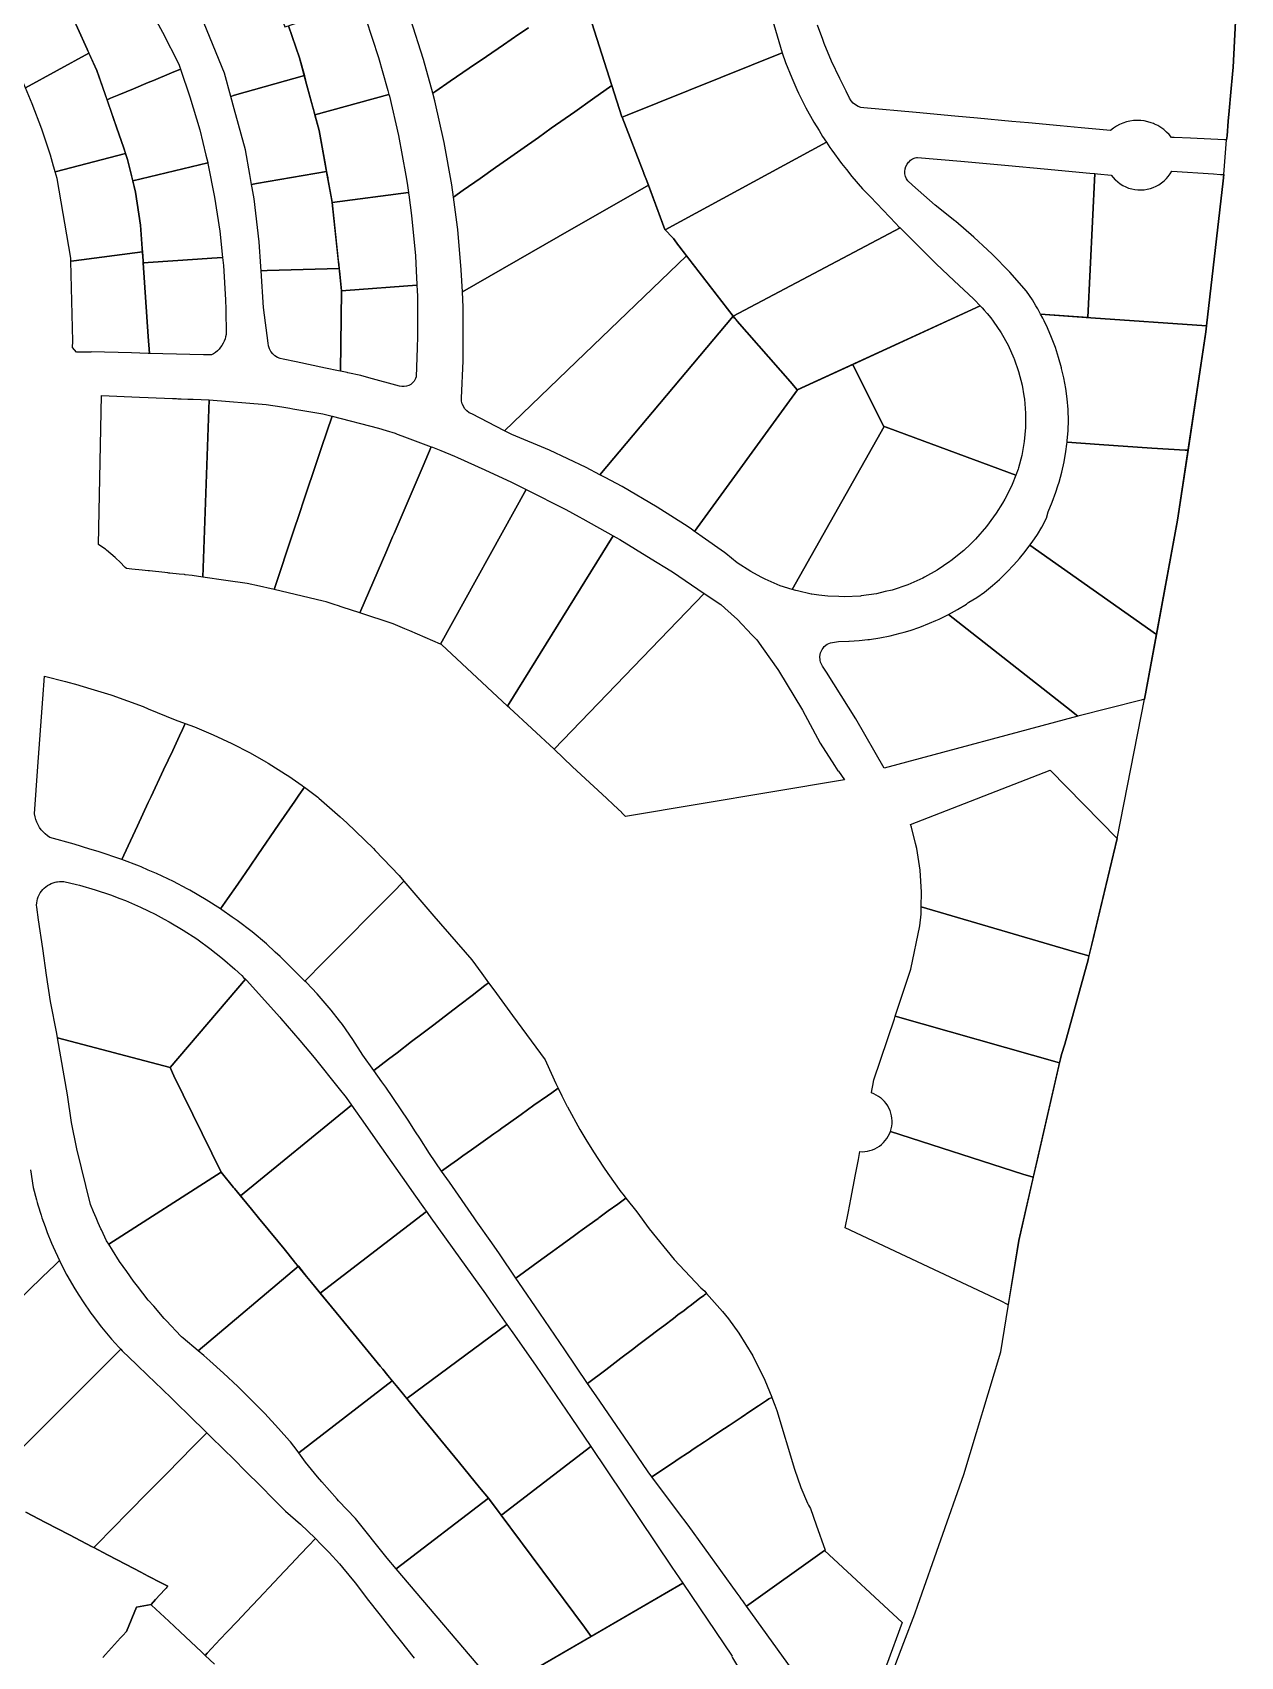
# Model space of a CAD drawing. Header units: metres. Extents: x 3 to 1027712, y 40 to 4430649.
# Drawn here: x 513111.7 to 513398.6, y 4411788.8 to 4412174.6 of the extents above; entities that cross this region are included whole.
import ezdxf

# ---------------------------------------------------------------- set-up
doc = ezdxf.new("R2010")
doc.units = ezdxf.units.M
doc.header["$MEASUREMENT"] = 0
doc.layers.add('A.ES.SDGC.CP.07003.cadastralparcel — CadastralParcel', color=1, linetype='Continuous')

msp = doc.modelspace()

# ---------------------------------------------------------------- linework, layer by layer
at = {"layer": 'A.ES.SDGC.CP.07003.cadastralparcel — CadastralParcel', "color": 7, "linetype": 'Continuous', "flags": 128}
for points in [[(513398.65, 4412200.51), (513396.91, 4412166.32), (513396.76, 4412164.66), (513396.37, 4412160.43), (513395.97, 4412155.94), (513395.75, 4412153.54), (513395.44, 4412149.99), (513395.35, 4412149.04), (513394.83, 4412149.06), (513386.75, 4412149.44), (513382.86, 4412149.62), (513382.22, 4412149.65), (513381.68, 4412150.32), (513381.08, 4412150.93), (513380.99, 4412151.01), (513380.44, 4412151.5), (513379.75, 4412152), (513379.02, 4412152.45), (513378.25, 4412152.83), (513378, 4412152.93), (513377.45, 4412153.14), (513376.63, 4412153.38), (513375.79, 4412153.55), (513374.94, 4412153.65), (513374.08, 4412153.68), (513373.23, 4412153.63), (513372.38, 4412153.5), (513371.54, 4412153.31), (513370.73, 4412153.04), (513370.3, 4412152.86), (513369.94, 4412152.71), (513369.18, 4412152.31), (513368.46, 4412151.84), (513367.79, 4412151.32), (513360.8, 4412151.96), (513355.79, 4412152.41), (513348.26, 4412153.1), (513344.32, 4412153.46), (513336.15, 4412154.2), (513330.81, 4412154.69), (513321.59, 4412155.53), (513309.17, 4412156.66), (513308.48, 4412156.78), (513307.81, 4412157.02), (513307.2, 4412157.37), (513306.66, 4412157.81), (513306.19, 4412158.34), (513305.82, 4412158.94), (513304.97, 4412160.62), (513303.45, 4412163.63), (513301.52, 4412167.77), (513299.78, 4412171.99), (513299.44, 4412172.92), (513298.22, 4412176.28)], [(513313.16, 4411777.59), (513318.67, 4411792.14), (513321.27, 4411799.01), (513322.03, 4411801.01), (513332.9, 4411832.05), (513341.71, 4411861.22), (513345.96, 4411887.65), (513356.1, 4411931.86), (513356.92, 4411934.27), (513362.44, 4411954.34), (513369.32, 4411983.1), (513375.82, 4412016.2), (513383.71, 4412058.7), (513390.33, 4412102.95), (513390.39, 4412103.51), (513390.55, 4412104.91), (513394.55, 4412139.37), (513394.67, 4412140.82), (513395.35, 4412149.04), (513395.44, 4412149.99), (513395.75, 4412153.54), (513395.97, 4412155.94), (513396.37, 4412160.43), (513396.76, 4412164.66), (513396.91, 4412166.32), (513398.65, 4412200.51)], [(513242.24, 4412184.35), (513249.37, 4412161.99), (513249.37, 4412161.99), (513244.71, 4412158.7), (513240.51, 4412155.73), (513234.96, 4412151.82), (513231.88, 4412149.65), (513227.7, 4412146.71), (513224.53, 4412144.47), (513221.69, 4412142.47), (513218.07, 4412139.92), (513214.05, 4412137.08), (513211.73, 4412135.45), (513211.33, 4412138.42), (513209.53, 4412148.43), (513207.3, 4412158.35), (513206.8, 4412160.17), (513207.51, 4412160.65), (513210.91, 4412162.98), (513215.46, 4412166.08), (513219.57, 4412168.88), (513223.59, 4412171.63), (513227.27, 4412174.14), (513229.54, 4412175.68)], [(513229.54, 4412175.68), (513227.27, 4412174.14), (513223.59, 4412171.63), (513219.57, 4412168.88), (513215.46, 4412166.08), (513210.91, 4412162.98), (513207.51, 4412160.65), (513206.8, 4412160.17), (513204.63, 4412168.17), (513201.53, 4412177.85)], [(513111.3, 4411904.4), (513111.94, 4411900.25), (513112.71, 4411897.28), (513112.88, 4411896.64), (513113.05, 4411896.1), (513113.81, 4411893.63), (513113.99, 4411893.04), (513114.74, 4411890.95), (513115.23, 4411889.57), (513116.29, 4411886.98), (513116.64, 4411886.12), (513118.13, 4411882.89), (513117.1, 4411881.89), (513114.07, 4411878.94), (513104.62, 4411869.74)], [(513104.62, 4411869.74), (513114.07, 4411878.94), (513117.1, 4411881.89), (513118.13, 4411882.89), (513118.13, 4411882.89), (513118.2, 4411882.74), (513119.77, 4411879.68), (513119.9, 4411879.43), (513121.76, 4411876.2), (513122.75, 4411874.63), (513123.75, 4411873.05), (513125.61, 4411870.38), (513125.88, 4411869.99), (513128.15, 4411867.04), (513129.7, 4411865.19), (513130.54, 4411864.18), (513132.27, 4411862.3), (513132.7, 4411861.83), (513128.63, 4411857.75), (513123.02, 4411852.12), (513118.48, 4411847.57), (513112.1, 4411841.16), (513106.8, 4411835.84)], [(513106.8, 4411835.84), (513112.1, 4411841.16), (513118.48, 4411847.57), (513123.02, 4411852.12), (513128.63, 4411857.75), (513132.7, 4411861.83), (513132.7, 4411861.83), (513133.06, 4411861.44), (513136.46, 4411858.17), (513139.25, 4411855.49), (513140.7, 4411854.09), (513144.69, 4411850.25), (513146.12, 4411848.88), (513148.89, 4411846.16), (513153.15, 4411841.98), (513152.78, 4411841.6), (513149.83, 4411838.61), (513146.8, 4411835.53), (513143.65, 4411832.34), (513140.01, 4411828.65), (513139.25, 4411827.87), (513134.47, 4411823.02), (513130.74, 4411819.23), (513127, 4411815.44), (513126.3, 4411814.72), (513125.9, 4411814.93), (513120.56, 4411817.72), (513114.85, 4411820.7), (513110.18, 4411823.14)], [(513110.18, 4411823.14), (513114.85, 4411820.7), (513120.56, 4411817.72), (513125.9, 4411814.93), (513126.3, 4411814.72), (513129.54, 4411813.02), (513134.01, 4411810.69), (513137.5, 4411808.87), (513139.25, 4411807.95), (513139.82, 4411807.65), (513141.68, 4411806.68), (513143.86, 4411805.54), (513143.64, 4411805.3), (513143.47, 4411805.11), (513143.17, 4411804.78), (513140.95, 4411802.35), (513139.89, 4411801.18), (513136.47, 4411800.54), (513134.07, 4411794.8), (513133.98, 4411794.69), (513133.27, 4411793.92), (513132.68, 4411793.26), (513129.07, 4411789.3), (513128.43, 4411788.6)], [(513154.98, 4411787.04), (513152.76, 4411789.12), (513153.26, 4411789.65), (513156.35, 4411792.93), (513158.01, 4411794.69), (513160.33, 4411797.15), (513162.56, 4411799.52), (513165.44, 4411802.56), (513169.16, 4411806.51), (513171.59, 4411809.09), (513173.15, 4411810.74), (513174.29, 4411811.95), (513175.42, 4411813.15), (513177.3, 4411815.14), (513178.95, 4411816.89), (513178.95, 4411816.89), (513180.17, 4411815.63), (513182.19, 4411813.56), (513184.62, 4411810.84), (513185.36, 4411810.01), (513188.37, 4411806.33), (513190.09, 4411804.03), (513191.22, 4411802.52), (513194.28, 4411798.67), (513197.43, 4411794.69), (513199.05, 4411792.64), (513202.4, 4411788.43)], [(513128.43, 4411788.6), (513129.07, 4411789.3), (513132.68, 4411793.26), (513133.27, 4411793.92), (513133.98, 4411794.69), (513134.07, 4411794.8), (513136.47, 4411800.54), (513139.89, 4411801.18), (513140.04, 4411801.04), (513144.11, 4411797.23), (513146.82, 4411794.69), (513151.89, 4411789.94), (513152.76, 4411789.12), (513154.98, 4411787.04)]]:
    msp.add_lwpolyline(points, dxfattribs=at)
for points in [[(513282.41, 4412194.7), (513286.27, 4412181.66), (513286.61, 4412180.51), (513289.79, 4412169.74), (513252.99, 4412154.97), (513251.77, 4412154.48), (513251.75, 4412154.53), (513249.37, 4412161.99), (513242.24, 4412184.35), (513245.6, 4412185.22), (513251.57, 4412186.76), (513255.43, 4412187.75), (513261.17, 4412189.23), (513266.87, 4412190.7), (513267.45, 4412190.85), (513275.81, 4412193), (513276.77, 4412193.25), (513278.38, 4412193.66), (513280.84, 4412194.3), (513282.41, 4412194.7)], [(513114.07, 4412189.75), (513114.63, 4412188.96), (513121.3, 4412178.12), (513122.01, 4412176.58), (513124.72, 4412170.59), (513125.14, 4412169.65), (513110.08, 4412161.39), (513109.15, 4412163.57), (513105.08, 4412170.8), (513104.09, 4412172.38), (513100.68, 4412177.82), (513099.08, 4412180.13), (513099.02, 4412180.23), (513114.07, 4412189.75)], [(513136.14, 4412186.56), (513138.57, 4412182.17), (513139.25, 4412180.89), (513142.59, 4412174.63), (513146.5, 4412167.02), (513146.89, 4412165.88), (513144.79, 4412165), (513140.49, 4412163.2), (513139.25, 4412162.68), (513135.73, 4412161.21), (513132.21, 4412159.73), (513130.29, 4412158.93), (513129.45, 4412158.58), (513126.99, 4412165.57), (513124.72, 4412170.59), (513121.3, 4412178.12), (513136.14, 4412186.56)], [(513152.12, 4412179.53), (513167.85, 4412186.32), (513167.96, 4412186.01), (513171.31, 4412176.81), (513171.33, 4412176.77), (513171.64, 4412175.93), (513172.56, 4412176.18), (513172.57, 4412176.15), (513175.17, 4412168.53), (513176.31, 4412164.32), (513159.75, 4412159.66), (513158.82, 4412159.4), (513157.31, 4412164.88), (513151.79, 4412178.47), (513151.41, 4412179.22), (513152.12, 4412179.53)], [(513196.13, 4412160.78), (513196.38, 4412159.87), (513178.83, 4412155.01), (513178.48, 4412156.3), (513178.34, 4412156.83), (513176.85, 4412162.31), (513175.17, 4412168.53), (513172.57, 4412176.15), (513172.56, 4412176.18), (513172.97, 4412176.29), (513189.42, 4412181.74), (513190.92, 4412177.79), (513193.92, 4412168.66), (513195.98, 4412161.31), (513196.13, 4412160.78)], [(513125.14, 4412169.65), (513126.99, 4412165.57), (513131.81, 4412151.87), (513133.34, 4412147.33), (513133.4, 4412147.13), (513133.85, 4412145.81), (513117.16, 4412141.47), (513116.83, 4412142.61), (513116.77, 4412142.83), (513116.02, 4412145.43), (513113.98, 4412151.57), (513111.69, 4412157.62), (513110.08, 4412161.39), (513125.14, 4412169.65)], [(513262.01, 4412127.69), (513261.93, 4412127.78), (513257.62, 4412139.34), (513256.97, 4412141.07), (513256.93, 4412141.17), (513251.77, 4412154.48), (513252.99, 4412154.97), (513289.79, 4412169.74), (513290.61, 4412167.41), (513292.07, 4412163.77), (513293.29, 4412161.03), (513293.67, 4412160.19), (513295.43, 4412156.68), (513297.33, 4412153.25), (513298.55, 4412151.26), (513299.38, 4412149.9), (513300.29, 4412148.53), (513262.01, 4412127.69)], [(513153.35, 4412143.66), (513153.36, 4412143.64), (513135.55, 4412139.34), (513135.23, 4412140.66), (513134.33, 4412144.37), (513133.4, 4412147.13), (513131.81, 4412151.87), (513129.45, 4412158.58), (513130.29, 4412158.93), (513132.21, 4412159.73), (513135.73, 4412161.21), (513139.25, 4412162.68), (513140.49, 4412163.2), (513144.79, 4412165), (513146.89, 4412165.88), (513149.15, 4412159.27), (513151.45, 4412151.42), (513152.92, 4412145.43), (513153.35, 4412143.66)], [(513159.75, 4412159.66), (513176.31, 4412164.32), (513176.43, 4412163.86), (513176.49, 4412163.64), (513176.6, 4412163.26), (513176.85, 4412162.31), (513179.83, 4412151.32), (513181.16, 4412143.88), (513181.58, 4412141.52), (513164.97, 4412138.68), (513163.77, 4412138.48), (513163.35, 4412140.84), (513162.33, 4412146.71), (513159.64, 4412156.45), (513158.82, 4412159.4), (513159.75, 4412159.66)], [(513200.71, 4412138.75), (513201.01, 4412136.6), (513182.9, 4412134.17), (513182.64, 4412135.6), (513181.88, 4412139.83), (513179.83, 4412151.32), (513178.83, 4412155.01), (513196.38, 4412159.87), (513196.51, 4412159.42), (513198.69, 4412150.07), (513200.44, 4412140.63), (513200.71, 4412138.75)], [(513256.97, 4412141.07), (513257.62, 4412139.34), (513258.01, 4412138.28), (513236.57, 4412126), (513213.83, 4412112.97), (513213.59, 4412118.21), (513212.73, 4412127.78), (513212.68, 4412128.34), (513211.73, 4412135.45), (513214.05, 4412137.08), (513218.07, 4412139.92), (513221.69, 4412142.47), (513224.53, 4412144.47), (513227.7, 4412146.71), (513231.88, 4412149.65), (513234.96, 4412151.82), (513240.51, 4412155.73), (513244.71, 4412158.7), (513249.37, 4412161.99), (513251.75, 4412154.53), (513251.77, 4412154.48), (513256.93, 4412141.17), (513256.97, 4412141.07)], [(513278.13, 4412107.23), (513265.23, 4412123.88), (513265.15, 4412123.94), (513264.02, 4412125.6), (513263.75, 4412125.89), (513262.01, 4412127.69), (513300.29, 4412148.53), (513301.13, 4412147.28), (513301.56, 4412146.63), (513303.88, 4412143.47), (513305.04, 4412142.02), (513306.33, 4412140.4), (513308.9, 4412137.44), (513310.74, 4412135.52), (513316.77, 4412129.22), (513317.53, 4412128.43), (513317.78, 4412128.18), (513278.13, 4412107.23)], [(513133.85, 4412145.81), (513134.33, 4412144.37), (513136.2, 4412136.67), (513137.42, 4412128.84), (513137.8, 4412123.28), (513137.86, 4412122.45), (513121.55, 4412120.33), (513120.86, 4412120.24), (513120.84, 4412120.95), (513117.62, 4412139.85), (513117.16, 4412141.47), (513133.85, 4412145.81)], [(513153.36, 4412143.64), (513153.4, 4412143.47), (513154.99, 4412135.45), (513156.22, 4412127.35), (513156.89, 4412121.12), (513154.32, 4412120.95), (513150.96, 4412120.72), (513139.25, 4412119.93), (513138.35, 4412119.87), (513138.04, 4412119.85), (513138.01, 4412120.34), (513137.8, 4412123.28), (513137.42, 4412128.84), (513136.2, 4412136.67), (513135.55, 4412139.34), (513153.36, 4412143.64)], [(513362.38, 4412106.86), (513351.18, 4412107.64), (513350.5, 4412108.9), (513350.07, 4412109.62), (513349.21, 4412111.06), (513347.82, 4412113.15), (513343.85, 4412117.61), (513339.68, 4412121.89), (513338.55, 4412122.95), (513335.33, 4412125.98), (513331.05, 4412129.66), (513330.8, 4412129.87), (513326.1, 4412133.55), (513320.73, 4412138.33), (513319.62, 4412139.31), (513319.3, 4412139.83), (513319.07, 4412140.39), (513318.94, 4412140.98), (513318.92, 4412141.59), (513319, 4412142.19), (513319.18, 4412142.77), (513319.46, 4412143.31), (513319.83, 4412143.79), (513320, 4412143.95), (513320.27, 4412144.21), (513320.78, 4412144.54), (513321.34, 4412144.77), (513321.7, 4412144.86), (513321.93, 4412144.91), (513332.21, 4412143.98), (513343.55, 4412142.94), (513351.98, 4412142.18), (513362.87, 4412141.19), (513364.08, 4412141.08), (513362.38, 4412106.86)], [(513181.58, 4412141.52), (513181.72, 4412140.74), (513181.85, 4412140.04), (513181.88, 4412139.83), (513182.9, 4412134.17), (513184.34, 4412120.53), (513184.46, 4412119.47), (513184.56, 4412118.49), (513167.48, 4412118.02), (513166.05, 4412117.98), (513165.98, 4412118.98), (513165.6, 4412124.83), (513164.36, 4412135.08), (513163.91, 4412137.68), (513163.77, 4412138.48), (513164.97, 4412138.68), (513181.58, 4412141.52)], [(513364.08, 4412141.08), (513364.71, 4412141.02), (513367.96, 4412140.72), (513368.41, 4412140.13), (513368.91, 4412139.59), (513368.92, 4412139.58), (513369.48, 4412139.08), (513370.08, 4412138.63), (513370.71, 4412138.24), (513371.38, 4412137.9), (513372.08, 4412137.62), (513372.8, 4412137.41), (513373.53, 4412137.26), (513374.27, 4412137.18), (513374.72, 4412137.17), (513375.02, 4412137.16), (513375.77, 4412137.21), (513376.51, 4412137.32), (513377.24, 4412137.5), (513377.94, 4412137.74), (513378.63, 4412138.05), (513379.28, 4412138.41), (513379.9, 4412138.83), (513380.48, 4412139.31), (513381.02, 4412139.83), (513381.05, 4412139.87), (513381.5, 4412140.4), (513381.94, 4412141.01), (513382.32, 4412141.65), (513392.2, 4412140.99), (513393.91, 4412140.87), (513394.67, 4412140.82), (513394.55, 4412139.37), (513390.55, 4412104.91), (513363.12, 4412106.81), (513362.38, 4412106.86), (513364.08, 4412141.08)], [(513185.12, 4412113.2), (513184.7, 4412117.17), (513182.9, 4412134.17), (513201.01, 4412136.6), (513201.04, 4412136.39), (513201.09, 4412136.03), (513201.78, 4412131.12), (513202.68, 4412121.56), (513202.94, 4412116.2), (513203.01, 4412114.86), (513203.03, 4412114.53), (513186.16, 4412113.28), (513185.12, 4412113.2)], [(513213.99, 4412109.32), (513213.83, 4412112.97), (513236.57, 4412126), (513258.01, 4412138.28), (513261.93, 4412127.78), (513262.01, 4412127.69), (513263.75, 4412125.89), (513264.02, 4412125.6), (513265.15, 4412123.94), (513265.23, 4412123.88), (513267.05, 4412121.52), (513240.86, 4412096.32), (513223.88, 4412079.98), (513216.09, 4412083.96), (513215.47, 4412084.26), (513214.93, 4412084.67), (513214.46, 4412085.17), (513214.08, 4412085.74), (513213.84, 4412086.32), (513213.82, 4412086.37), (513213.66, 4412087.03), (513213.63, 4412087.72), (513214, 4412096.55), (513214.06, 4412097.88), (513214.05, 4412108.05), (513214.03, 4412108.47), (513213.99, 4412109.32)], [(513293.38, 4412089.7), (513291.66, 4412091.66), (513279.09, 4412105.99), (513278.5, 4412106.75), (513278.18, 4412107.16), (513278.13, 4412107.23), (513317.78, 4412128.18), (513317.88, 4412128.08), (513318.12, 4412127.84), (513319.5, 4412126.48), (513320.36, 4412125.62), (513326.37, 4412119.66), (513326.39, 4412119.64), (513330.66, 4412115.61), (513335.27, 4412111.27), (513335.47, 4412111.08), (513336.84, 4412109.64), (513293.38, 4412089.7)], [(513121.55, 4412120.33), (513137.86, 4412122.45), (513138.01, 4412120.34), (513138.04, 4412119.85), (513139.25, 4412102.38), (513139.53, 4412098.34), (513139.25, 4412098.35), (513135.27, 4412098.45), (513125.7, 4412098.69), (513125.69, 4412098.65), (513122.19, 4412098.65), (513121.21, 4412099.76), (513121.33, 4412101.23), (513120.86, 4412120.24), (513121.55, 4412120.33)], [(513156.89, 4412121.12), (513157.09, 4412119.22), (513157.59, 4412111.05), (513157.63, 4412108.84), (513157.73, 4412102.87), (513157.62, 4412102.32), (513157.47, 4412101.77), (513157.27, 4412101.25), (513157.03, 4412100.74), (513156.75, 4412100.25), (513156.42, 4412099.79), (513156.06, 4412099.36), (513155.66, 4412098.96), (513155.23, 4412098.59), (513154.77, 4412098.27), (513154.29, 4412097.98), (513152.34, 4412098.03), (513149.14, 4412098.11), (513139.53, 4412098.34), (513139.25, 4412102.38), (513138.04, 4412119.85), (513138.35, 4412119.87), (513139.25, 4412119.93), (513150.96, 4412120.72), (513154.32, 4412120.95), (513156.89, 4412121.12)], [(513240.86, 4412096.32), (513267.05, 4412121.52), (513278.13, 4412107.23), (513246.47, 4412069.53), (513243.25, 4412071.23), (513234.52, 4412075.35), (513225.62, 4412079.09), (513223.88, 4412079.98), (513240.86, 4412096.32)], [(513184.56, 4412118.49), (513184.7, 4412117.17), (513185.12, 4412113.2), (513185.11, 4412113.2), (513184.86, 4412094.12), (513184.38, 4412094.22), (513181.35, 4412094.85), (513174.37, 4412096.32), (513171.25, 4412096.97), (513170.56, 4412097.14), (513169.92, 4412097.41), (513169.32, 4412097.79), (513168.8, 4412098.26), (513168.37, 4412098.82), (513168.04, 4412099.44), (513167.81, 4412100.11), (513167.7, 4412100.8), (513166.62, 4412109.28), (513166.05, 4412117.98), (513167.48, 4412118.02), (513184.56, 4412118.49)], [(513186.16, 4412113.28), (513203.03, 4412114.53), (513203.09, 4412113.32), (513203.16, 4412111.97), (513203.22, 4412102.37), (513203.11, 4412099.67), (513202.84, 4412092.77), (513202.71, 4412092.4), (513202.65, 4412092.24), (513202.38, 4412091.76), (513202.02, 4412091.34), (513201.59, 4412090.98), (513201.1, 4412090.71), (513200.58, 4412090.53), (513200.03, 4412090.45), (513199.47, 4412090.47), (513198.93, 4412090.59), (513191.65, 4412092.55), (513189.75, 4412093.06), (513186.66, 4412093.74), (513186.44, 4412093.79), (513184.86, 4412094.12), (513185.11, 4412113.2), (513186.16, 4412113.28)], [(513313.87, 4412081.04), (513306.57, 4412095.75), (513336.84, 4412109.64), (513337.32, 4412109.15), (513337.8, 4412108.65), (513338.49, 4412107.79), (513339.32, 4412106.76), (513339.91, 4412106.04), (513341.8, 4412103.25), (513343.44, 4412100.31), (513344.82, 4412097.24), (513344.88, 4412097.06), (513345.94, 4412094.07), (513346.78, 4412090.81), (513347.22, 4412088.24), (513347.34, 4412087.5), (513347.61, 4412084.14), (513347.6, 4412081.98), (513347.6, 4412080.78), (513347.3, 4412077.43), (513346.72, 4412074.11), (513345.95, 4412071.2), (513345.86, 4412070.86), (513345.3, 4412069.45), (513315.12, 4412080.58), (513313.87, 4412081.04)], [(513291.66, 4412091.66), (513293.38, 4412089.7), (513293.4, 4412089.71), (513268.99, 4412056.08), (513268.23, 4412056.62), (513267.45, 4412057.12), (513260.12, 4412061.85), (513251.79, 4412066.72), (513247.77, 4412068.84), (513246.47, 4412069.53), (513278.13, 4412107.23), (513279.09, 4412105.99), (513291.66, 4412091.66)], [(513390.33, 4412102.95), (513386.2, 4412075.33), (513385.48, 4412075.33), (513377.62, 4412075.87), (513365.1, 4412076.72), (513357.46, 4412077.24), (513357.5, 4412077.55), (513357.72, 4412080.04), (513357.83, 4412082.53), (513357.72, 4412084.77), (513357.71, 4412085.04), (513357.48, 4412087.55), (513357.14, 4412090.04), (513356.69, 4412092.51), (513356.17, 4412094.74), (513356.12, 4412094.96), (513355.45, 4412097.38), (513354.67, 4412099.77), (513353.78, 4412102.12), (513352.79, 4412104.43), (513351.99, 4412106.07), (513351.69, 4412106.69), (513351.18, 4412107.64), (513363.12, 4412106.81), (513390.55, 4412104.91), (513390.39, 4412103.51), (513390.33, 4412102.95)], [(513293.4, 4412089.71), (513306.57, 4412095.75), (513313.87, 4412081.04), (513314.04, 4412080.98), (513292.15, 4412042.28), (513289.34, 4412043.18), (513285.78, 4412044.69), (513284.77, 4412045.23), (513282.37, 4412046.51), (513279.14, 4412048.64), (513276.39, 4412050.82), (513276.11, 4412051.04), (513270.82, 4412054.78), (513269.42, 4412055.77), (513268.99, 4412056.08), (513293.4, 4412089.71)], [(513149.93, 4412087.44), (513153.68, 4412087.29), (513152.21, 4412045.23), (513149.67, 4412045.61), (513148.04, 4412045.78), (513147.85, 4412045.8), (513146.55, 4412045.94), (513144.33, 4412046.17), (513144.14, 4412046.19), (513143.87, 4412046.22), (513143.18, 4412046.29), (513139.54, 4412046.68), (513139.25, 4412046.71), (513137.8, 4412046.86), (513135.31, 4412047.13), (513134.06, 4412047.26), (513133.79, 4412047.52), (513132.47, 4412048.83), (513131.65, 4412049.64), (513131.37, 4412049.88), (513129.34, 4412051.58), (513129.06, 4412051.82), (513128.19, 4412052.44), (513127.43, 4412052.98), (513128.16, 4412088.32), (513137.12, 4412087.96), (513139.25, 4412087.87), (513144.99, 4412087.64), (513145.76, 4412087.6), (513145.96, 4412087.6), (513146.27, 4412087.58), (513147.09, 4412087.55), (513148.67, 4412087.49), (513149.93, 4412087.44)], [(513153.68, 4412087.29), (513167.26, 4412086.24), (513170.98, 4412085.62), (513172.83, 4412085.32), (513173.61, 4412085.19), (513180.71, 4412084.01), (513182.89, 4412083.45), (513180.4, 4412076.02), (513178.42, 4412070.08), (513177.17, 4412066.34), (513176.21, 4412063.47), (513175.16, 4412060.31), (513173.77, 4412056.15), (513169.12, 4412042.26), (513164.92, 4412043.23), (513164.53, 4412043.32), (513163.82, 4412043.49), (513162.69, 4412043.66), (513157.68, 4412044.41), (513152.21, 4412045.23), (513153.68, 4412087.29)], [(513195.73, 4412080.05), (513197.84, 4412079.4), (513198.38, 4412079.2), (513199.47, 4412078.79), (513206.45, 4412076.19), (513204.5, 4412071.63), (513197.61, 4412055.58), (513197.28, 4412054.8), (513195.88, 4412051.55), (513189.51, 4412036.7), (513185.27, 4412038.08), (513184.17, 4412038.44), (513183.62, 4412038.62), (513181.52, 4412039.31), (513180.81, 4412039.54), (513169.12, 4412042.26), (513173.77, 4412056.15), (513175.16, 4412060.31), (513176.21, 4412063.47), (513177.17, 4412066.34), (513178.42, 4412070.08), (513180.4, 4412076.02), (513182.89, 4412083.45), (513193.9, 4412080.62), (513195.73, 4412080.05)], [(513315.12, 4412080.58), (513345.3, 4412069.45), (513344.42, 4412067.22), (513344.07, 4412066.51), (513342.68, 4412063.71), (513342.09, 4412062.75), (513340.64, 4412060.37), (513340, 4412059.5), (513338.32, 4412057.21), (513335.74, 4412054.26), (513334.5, 4412053.07), (513332.91, 4412051.55), (513329.87, 4412049.08), (513329.63, 4412048.92), (513326.62, 4412046.89), (513323.63, 4412045.23), (513323.2, 4412044.99), (513322.49, 4412044.67), (513319.62, 4412043.38), (513315.95, 4412042.15), (513314.29, 4412041.76), (513312.19, 4412041.26), (513308.58, 4412040.75), (513308.36, 4412040.72), (513304.5, 4412040.52), (513303.26, 4412040.57), (513300.63, 4412040.67), (513298.49, 4412040.94), (513296.8, 4412041.16), (513296.66, 4412041.19), (513293.4, 4412041.92), (513293.02, 4412042.01), (513292.15, 4412042.28), (513314.04, 4412080.98), (513315.12, 4412080.58)], [(513219.19, 4412070.67), (513220.37, 4412070.13), (513225.32, 4412067.87), (513228.98, 4412066.02), (513208.66, 4412029.32), (513201.36, 4412032.43), (513200.16, 4412032.94), (513197.4, 4412034.12), (513189.51, 4412036.7), (513195.88, 4412051.55), (513197.28, 4412054.8), (513197.61, 4412055.58), (513204.5, 4412071.63), (513206.45, 4412076.19), (513206.75, 4412076.08), (513208.74, 4412075.27), (513211.97, 4412073.96), (513212.72, 4412073.62), (513219.19, 4412070.67)], [(513349.14, 4412053.55), (513350.43, 4412055.37), (513351.44, 4412057.04), (513352.55, 4412059.19), (513352.95, 4412060.72), (513353.92, 4412063.03), (513354.78, 4412065.37), (513355.26, 4412066.88), (513355.54, 4412067.75), (513356.19, 4412070.17), (513356.74, 4412072.61), (513357.18, 4412075.07), (513357.4, 4412076.81), (513357.46, 4412077.24), (513365.1, 4412076.72), (513377.62, 4412075.87), (513385.48, 4412075.33), (513386.2, 4412075.33), (513383.71, 4412058.7), (513379.08, 4412033.73), (513378.67, 4412031.56), (513348.58, 4412052.79), (513349.14, 4412053.55)], [(513224.59, 4412014.58), (513208.88, 4412029.23), (513208.66, 4412029.32), (513228.98, 4412066.02), (513238.42, 4412061.25), (513241.57, 4412059.5), (513242.41, 4412059.03), (513249.66, 4412054.99), (513224.59, 4412014.58)], [(513235.61, 4412004.31), (513225.02, 4412014.18), (513224.59, 4412014.58), (513249.66, 4412054.99), (513250.33, 4412054.62), (513251.24, 4412054.11), (513258.7, 4412049.54), (513263.38, 4412046.68), (513263.76, 4412046.45), (513271.3, 4412041.35), (513235.61, 4412004.31)], [(513378.67, 4412031.56), (513375.82, 4412016.2), (513375.08, 4412015.99), (513359.98, 4412012.22), (513357.29, 4412014.33), (513329.27, 4412036.34), (513331.43, 4412037.53), (513333.54, 4412038.81), (513333.92, 4412039.07), (513334.16, 4412039.23), (513336.02, 4412040.36), (513337.83, 4412041.66), (513339.74, 4412043.21), (513341.39, 4412044.63), (513343.15, 4412046.35), (513344.82, 4412048.12), (513346.17, 4412049.65), (513347.48, 4412051.26), (513348.58, 4412052.79), (513378.67, 4412031.56)], [(513288.88, 4412023.07), (513288.92, 4412023.01), (513294.61, 4412013.62), (513298.82, 4412005.75), (513302.18, 4412000.46), (513303, 4411999.17), (513303.15, 4411999.13), (513304.56, 4411997.03), (513252.59, 4411988.39), (513251.75, 4411989.25), (513251.74, 4411989.27), (513249.71, 4411991.15), (513248.06, 4411992.7), (513245.04, 4411995.51), (513240.02, 4412000.19), (513235.61, 4412004.31), (513271.3, 4412041.35), (513275.22, 4412038.69), (513276.17, 4412037.84), (513279.16, 4412035.17), (513282.6, 4412031.52), (513283.27, 4412030.81), (513283.77, 4412030.29), (513285.27, 4412028.18), (513288.78, 4412023.24), (513288.88, 4412023.07)], [(513303.18, 4412029.93), (513305.64, 4412029.99), (513305.73, 4412030), (513308.1, 4412030.15), (513310.14, 4412030.37), (513310.56, 4412030.42), (513312.99, 4412030.8), (513315.41, 4412031.28), (513317.81, 4412031.87), (513318.73, 4412032.14), (513320.17, 4412032.56), (513322.51, 4412033.36), (513324.81, 4412034.25), (513326.28, 4412034.9), (513327.06, 4412035.25), (513329.27, 4412036.34), (513357.29, 4412014.33), (513359.98, 4412012.22), (513314.01, 4411999.87), (513307.3, 4412011.52), (513300.35, 4412022.61), (513299.36, 4412024.06), (513298.9, 4412025.03), (513298.79, 4412025.5), (513298.76, 4412026.37), (513298.92, 4412027.22), (513299.28, 4412028.02), (513299.5, 4412028.35), (513299.8, 4412028.71), (513300.47, 4412029.26), (513301.25, 4412029.64), (513303.18, 4412029.93)], [(513114.56, 4412021.66), (513119.56, 4412020.39), (513122.5, 4412019.64), (513122.98, 4412019.49), (513126.37, 4412018.45), (513130.34, 4412017.23), (513130.57, 4412017.15), (513138.04, 4412014.45), (513139.25, 4412013.95), (513145.6, 4412011.3), (513148.01, 4412010.42), (513147.35, 4412009), (513146.64, 4412007.48), (513145.04, 4412004.06), (513143.95, 4412001.73), (513142.88, 4411999.43), (513139.94, 4411993.13), (513139.25, 4411991.66), (513136.68, 4411986.12), (513134.49, 4411981.4), (513132.97, 4411978.12), (513127.32, 4411980.02), (513125.37, 4411980.62), (513121.62, 4411981.77), (513115.88, 4411983.38), (513115.32, 4411983.77), (513114.78, 4411984.21), (513114.52, 4411984.46), (513114.29, 4411984.69), (513113.84, 4411985.21), (513113.44, 4411985.77), (513113.08, 4411986.36), (513112.78, 4411986.98), (513112.54, 4411987.63), (513112.35, 4411988.29), (513112.21, 4411988.96), (513113.02, 4412000.27), (513114.17, 4412016.28), (513114.56, 4412021.66)], [(513148.01, 4412010.42), (513150.18, 4412009.63), (513154.69, 4412007.76), (513159.12, 4412005.71), (513163.46, 4412003.47), (513167.14, 4412001.37), (513167.7, 4412001.05), (513171.83, 4411998.45), (513172.63, 4411997.9), (513175.77, 4411995.73), (513175.85, 4411995.68), (513176.34, 4411995.31), (513175.02, 4411993.39), (513174.08, 4411992.03), (513170.28, 4411986.51), (513165.26, 4411979.22), (513163.45, 4411976.58), (513160.48, 4411972.28), (513158.07, 4411968.78), (513156.43, 4411966.39), (513152.98, 4411968.59), (513149.15, 4411970.83), (513148.47, 4411971.19), (513145.22, 4411972.91), (513141.21, 4411974.82), (513139.25, 4411975.65), (513137.52, 4411976.39), (513137.12, 4411976.56), (513132.97, 4411978.12), (513134.49, 4411981.4), (513136.68, 4411986.12), (513139.25, 4411991.66), (513139.94, 4411993.13), (513142.88, 4411999.43), (513143.95, 4412001.73), (513145.04, 4412004.06), (513146.64, 4412007.48), (513147.35, 4412009), (513148.01, 4412010.42)], [(513369.32, 4411983.1), (513363.4, 4411958.33), (513362.66, 4411955.23), (513359.25, 4411956.22), (513322.8, 4411966.89), (513322.88, 4411970.37), (513322.54, 4411975.58), (513321.75, 4411980.74), (513321.49, 4411981.97), (513320.51, 4411985.81), (513320.3, 4411986.43), (513353.42, 4411999.35), (513369.32, 4411983.1)], [(513176.34, 4411995.31), (513179.48, 4411992.95), (513179.75, 4411992.74), (513184.79, 4411988.26), (513186.36, 4411986.86), (513192.72, 4411980.72), (513193.11, 4411980.31), (513198.82, 4411974.31), (513199.95, 4411973), (513197.22, 4411970.25), (513194.38, 4411967.37), (513191.49, 4411964.46), (513186.94, 4411959.87), (513184.53, 4411957.43), (513180.94, 4411953.8), (513176.46, 4411949.28), (513173.72, 4411951.96), (513170.56, 4411955.09), (513169.4, 4411956.15), (513167.28, 4411958.08), (513163.88, 4411960.94), (513160.35, 4411963.64), (513159.15, 4411964.48), (513156.72, 4411966.2), (513156.43, 4411966.39), (513158.07, 4411968.78), (513160.48, 4411972.28), (513163.45, 4411976.58), (513165.26, 4411979.22), (513170.28, 4411986.51), (513174.08, 4411992.03), (513175.02, 4411993.39), (513176.34, 4411995.31)], [(513161.89, 4411950.15), (513162.35, 4411949.71), (513144.44, 4411928.75), (513117.7, 4411935.8), (513117.52, 4411936.82), (513116.02, 4411944.44), (513115.1, 4411950.68), (513114.18, 4411957.02), (513113.18, 4411963.85), (513112.74, 4411966.83), (513112.73, 4411967.33), (513112.76, 4411967.83), (513112.84, 4411968.33), (513112.97, 4411968.82), (513113.13, 4411969.29), (513113.34, 4411969.75), (513113.58, 4411970.19), (513113.86, 4411970.61), (513114.18, 4411971), (513114.53, 4411971.36), (513114.91, 4411971.69), (513115.32, 4411971.98), (513115.75, 4411972.24), (513116.2, 4411972.46), (513116.67, 4411972.64), (513117.16, 4411972.78), (513117.43, 4411972.83), (513117.65, 4411972.87), (513118.15, 4411972.92), (513118.65, 4411972.93), (513119.16, 4411972.9), (513122.21, 4411972.17), (513122.9, 4411972.01), (513126.6, 4411970.96), (513130.25, 4411969.75), (513132.51, 4411968.89), (513133.85, 4411968.38), (513137.38, 4411966.85), (513139.25, 4411965.95), (513140.84, 4411965.18), (513143.05, 4411963.99), (513144.23, 4411963.35), (513147.53, 4411961.38), (513150.75, 4411959.27), (513151.09, 4411959.03), (513153.87, 4411957.01), (513156.89, 4411954.63), (513159.8, 4411952.12), (513161.45, 4411950.56), (513161.89, 4411950.15)], [(513199.95, 4411973), (513207.08, 4411964.72), (513216.05, 4411954.29), (513218.45, 4411951.03), (513220.06, 4411948.84), (513219.21, 4411948.19), (513216.14, 4411945.85), (513213.24, 4411943.63), (513210.51, 4411941.55), (513208.8, 4411940.25), (513207.03, 4411938.9), (513204.25, 4411936.77), (513201.78, 4411934.89), (513198.34, 4411932.26), (513196.33, 4411930.72), (513192.81, 4411928.04), (513190.2, 4411931.68), (513187.85, 4411935.37), (513185.33, 4411938.94), (513184.65, 4411939.82), (513182.66, 4411942.39), (513179.83, 4411945.72), (513179.38, 4411946.2), (513176.84, 4411948.91), (513176.46, 4411949.28), (513180.94, 4411953.8), (513184.53, 4411957.43), (513186.94, 4411959.87), (513191.49, 4411964.46), (513194.38, 4411967.37), (513197.22, 4411970.25), (513199.95, 4411973)], [(513355.63, 4411929.82), (513316.64, 4411940.91), (513320.37, 4411952.06), (513322.52, 4411962.37), (513322.77, 4411965.16), (513322.8, 4411966.89), (513359.25, 4411956.22), (513362.66, 4411955.23), (513362.44, 4411954.34), (513356.92, 4411934.27), (513356.1, 4411931.86), (513355.63, 4411929.82)], [(513186.27, 4411921.59), (513187.54, 4411919.79), (513161.15, 4411898.27), (513159.75, 4411899.97), (513159.51, 4411900.26), (513156.53, 4411903.91), (513145.32, 4411926.76), (513144.44, 4411928.75), (513162.35, 4411949.71), (513162.6, 4411949.48), (513170.49, 4411940.7), (513170.75, 4411940.41), (513175.22, 4411935.14), (513178.64, 4411931.11), (513184.59, 4411923.69), (513186.27, 4411921.59)], [(513219.21, 4411948.19), (513220.06, 4411948.84), (513221.3, 4411947.15), (513225.73, 4411941.12), (513233.5, 4411930.55), (513233.83, 4411929.82), (513236.02, 4411924.92), (513236.57, 4411923.83), (513235.05, 4411922.75), (513234.07, 4411922.05), (513230.85, 4411919.76), (513227.78, 4411917.58), (513224.83, 4411915.47), (513223.2, 4411914.31), (513222.48, 4411913.8), (513221.31, 4411912.97), (513219.91, 4411911.97), (513217.7, 4411910.4), (513215.98, 4411909.18), (513213.96, 4411907.73), (513212.69, 4411906.83), (513211.13, 4411905.72), (513208.92, 4411904.15), (513206.01, 4411908.33), (513203.71, 4411911.94), (513202.73, 4411913.48), (513200.96, 4411916.26), (513195.69, 4411924.04), (513194.75, 4411925.35), (513192.81, 4411928.04), (513196.33, 4411930.72), (513198.34, 4411932.26), (513201.78, 4411934.89), (513204.25, 4411936.77), (513207.03, 4411938.9), (513208.8, 4411940.25), (513210.51, 4411941.55), (513213.24, 4411943.63), (513216.14, 4411945.85), (513219.21, 4411948.19)], [(513316.45, 4411940.33), (513316.64, 4411940.91), (513355.63, 4411929.82), (513355.49, 4411929.22), (513350.34, 4411906.77), (513349.4, 4411902.66), (513346.98, 4411903.44), (513315.5, 4411913.57), (513315.68, 4411914.17), (513315.81, 4411914.79), (513315.88, 4411915.42), (513315.88, 4411915.48), (513315.89, 4411915.78), (513315.89, 4411916.05), (513315.85, 4411916.67), (513315.76, 4411917.3), (513315.61, 4411917.91), (513315.41, 4411918.51), (513315.15, 4411919.08), (513314.85, 4411919.63), (513314.5, 4411920.16), (513314.1, 4411920.65), (513313.67, 4411921.1), (513313.19, 4411921.52), (513313.18, 4411921.53), (513312.68, 4411921.89), (513312.14, 4411922.21), (513311.58, 4411922.49), (513310.99, 4411922.71), (513311.1, 4411923.3), (513311.33, 4411924.49), (513311.58, 4411925.78), (513316.45, 4411940.33)], [(513145.32, 4411926.76), (513156.53, 4411903.91), (513129.85, 4411886.75), (513129.34, 4411887.55), (513128.1, 4411890.21), (513127.99, 4411890.44), (513127.34, 4411891.84), (513126.85, 4411893.04), (513126.27, 4411894.46), (513125.55, 4411896.22), (513122.28, 4411909.42), (513121.02, 4411915.71), (513120.08, 4411922.22), (513117.7, 4411935.8), (513144.44, 4411928.75), (513145.32, 4411926.76)], [(513235.05, 4411922.75), (513236.57, 4411923.83), (513237.49, 4411921.98), (513238.73, 4411919.49), (513238.78, 4411919.4), (513241.75, 4411914), (513243.19, 4411911.63), (513244.95, 4411908.72), (513247.37, 4411905.08), (513248.37, 4411903.58), (513251.51, 4411899.24), (513251.99, 4411898.58), (513252.67, 4411897.72), (513250.75, 4411896.32), (513248.47, 4411894.66), (513247.83, 4411894.2), (513246.24, 4411893.04), (513246.07, 4411892.91), (513243.92, 4411891.36), (513242.32, 4411890.19), (513241.45, 4411889.56), (513240.18, 4411888.63), (513237, 4411886.32), (513235.28, 4411885.07), (513232.72, 4411883.21), (513230.62, 4411881.68), (513226.55, 4411878.72), (513222.63, 4411884.46), (513220.81, 4411887.07), (513217.14, 4411892.35), (513216.66, 4411893.04), (513210.76, 4411901.51), (513208.92, 4411904.15), (513211.13, 4411905.72), (513212.69, 4411906.83), (513213.96, 4411907.73), (513215.98, 4411909.18), (513217.7, 4411910.4), (513219.91, 4411911.97), (513221.31, 4411912.97), (513222.48, 4411913.8), (513223.2, 4411914.31), (513224.83, 4411915.47), (513227.78, 4411917.58), (513230.85, 4411919.76), (513234.07, 4411922.05), (513235.05, 4411922.75)], [(513202.3, 4411898.75), (513204.81, 4411895.18), (513205.28, 4411894.53), (513180.1, 4411875.15), (513178.01, 4411877.7), (513176.83, 4411879.14), (513173.99, 4411882.6), (513171.49, 4411885.65), (513170, 4411887.47), (513165.44, 4411893.04), (513163.74, 4411895.12), (513161.15, 4411898.27), (513187.54, 4411919.79), (513190.74, 4411915.22), (513193.72, 4411910.98), (513200.49, 4411901.33), (513202.3, 4411898.75)], [(513349.4, 4411902.66), (513345.96, 4411887.65), (513343.5, 4411872.39), (513341.62, 4411873.36), (513304.78, 4411890.64), (513305.46, 4411894.17), (513305.85, 4411896.17), (513306.09, 4411897.43), (513307.22, 4411903.32), (513307.91, 4411906.92), (513308.27, 4411908.77), (513308.78, 4411908.75), (513309.41, 4411908.78), (513310.03, 4411908.86), (513310.64, 4411909.01), (513311.24, 4411909.2), (513311.82, 4411909.45), (513312.38, 4411909.74), (513312.91, 4411910.09), (513313.4, 4411910.48), (513313.86, 4411910.91), (513314.28, 4411911.38), (513314.66, 4411911.88), (513314.99, 4411912.42), (513315.27, 4411912.98), (513315.5, 4411913.57), (513346.98, 4411903.44), (513349.4, 4411902.66)], [(513171.49, 4411885.65), (513173.99, 4411882.6), (513174.88, 4411881.52), (513151.11, 4411861.45), (513147.51, 4411864.49), (513147.16, 4411864.79), (513146.97, 4411864.95), (513143.55, 4411868.57), (513143.02, 4411869.12), (513140.53, 4411872.03), (513139.25, 4411873.51), (513136.67, 4411876.82), (513135.74, 4411878.01), (513134.15, 4411880.26), (513132.42, 4411882.7), (513130.76, 4411885.32), (513129.85, 4411886.75), (513156.53, 4411903.91), (513159.51, 4411900.26), (513159.75, 4411899.97), (513163.74, 4411895.12), (513165.44, 4411893.04), (513170, 4411887.47), (513171.49, 4411885.65)], [(513252.67, 4411897.72), (513255.26, 4411894.45), (513258.22, 4411890.39), (513264.15, 4411883.17), (513270.5, 4411876.44), (513271.39, 4411875.59), (513271.83, 4411875.1), (513271.38, 4411874.75), (513271.19, 4411874.61), (513270.19, 4411873.86), (513267.91, 4411872.13), (513267.45, 4411871.78), (513266.5, 4411871.06), (513265.05, 4411869.96), (513263.95, 4411869.13), (513261.68, 4411867.41), (513260.55, 4411866.56), (513257.99, 4411864.61), (513255.44, 4411862.68), (513254.53, 4411862), (513251.51, 4411859.71), (513247.88, 4411856.96), (513243.59, 4411853.71), (513238.18, 4411861.66), (513232.2, 4411870.42), (513227.25, 4411877.7), (513226.55, 4411878.72), (513230.62, 4411881.68), (513232.72, 4411883.21), (513235.28, 4411885.07), (513237, 4411886.32), (513240.18, 4411888.63), (513241.45, 4411889.56), (513242.32, 4411890.19), (513243.92, 4411891.36), (513246.07, 4411892.91), (513246.24, 4411893.04), (513247.83, 4411894.2), (513248.47, 4411894.66), (513250.75, 4411896.32), (513252.67, 4411897.72)], [(513220.38, 4411873.48), (513220.55, 4411873.24), (513224.42, 4411867.73), (513200.61, 4411850.13), (513198.5, 4411852.7), (513196.15, 4411855.57), (513194.93, 4411857.06), (513194.29, 4411857.84), (513192.17, 4411860.43), (513187.89, 4411865.65), (513182.78, 4411871.88), (513180.1, 4411875.15), (513205.28, 4411894.53), (513205.61, 4411894.07), (513206.35, 4411893.04), (513213.2, 4411883.49), (513219.3, 4411874.99), (513220.38, 4411873.48)], [(513194.93, 4411857.06), (513196.15, 4411855.57), (513197.2, 4411854.29), (513174.99, 4411837.2), (513174.58, 4411837.74), (513172.99, 4411839.86), (513172.82, 4411840.04), (513170.13, 4411842.99), (513166.9, 4411846.55), (513165.94, 4411847.52), (513161.55, 4411851.94), (513160.53, 4411852.97), (513157.11, 4411856.13), (513153.88, 4411859.11), (513152.46, 4411860.31), (513151.11, 4411861.45), (513174.88, 4411881.52), (513176.83, 4411879.14), (513178.01, 4411877.7), (513182.78, 4411871.88), (513187.89, 4411865.65), (513192.17, 4411860.43), (513194.29, 4411857.84), (513194.93, 4411857.06)], [(513271.19, 4411874.61), (513271.38, 4411874.75), (513271.83, 4411875.1), (513275.63, 4411870.82), (513277.04, 4411869.03), (513279.47, 4411865.67), (513282.83, 4411860.22), (513285.7, 4411854.5), (513287.31, 4411850.47), (513287.34, 4411850.39), (513286.62, 4411850.01), (513286.07, 4411849.64), (513284.17, 4411848.38), (513282.33, 4411847.16), (513280.06, 4411845.65), (513279.1, 4411845.01), (513277.17, 4411843.73), (513274.98, 4411842.27), (513272.51, 4411840.62), (513271.35, 4411839.85), (513268.91, 4411838.23), (513267.45, 4411837.26), (513267.32, 4411837.18), (513265.33, 4411835.85), (513263.72, 4411834.79), (513258.8, 4411831.52), (513257.93, 4411832.68), (513254.21, 4411838.14), (513245.59, 4411850.77), (513243.59, 4411853.71), (513247.88, 4411856.96), (513251.51, 4411859.71), (513254.53, 4411862), (513255.44, 4411862.68), (513257.99, 4411864.61), (513260.55, 4411866.56), (513261.68, 4411867.41), (513263.95, 4411869.13), (513265.05, 4411869.96), (513266.5, 4411871.06), (513267.45, 4411871.78), (513267.91, 4411872.13), (513270.19, 4411873.86), (513271.19, 4411874.61)], [(513223.24, 4411822.53), (513223.05, 4411822.39), (513220.04, 4411826.43), (513217.93, 4411829), (513213.17, 4411834.81), (513203.61, 4411846.47), (513200.61, 4411850.13), (513224.42, 4411867.73), (513226.21, 4411865.17), (513231.38, 4411857.79), (513239.64, 4411845.64), (513244.31, 4411838.71), (513223.24, 4411822.53)], [(513217.93, 4411829), (513220.04, 4411826.43), (513198.15, 4411809.66), (513195.99, 4411812.2), (513188.45, 4411821.63), (513184.45, 4411825.79), (513184.09, 4411826.2), (513180.44, 4411830.32), (513179.45, 4411831.53), (513176.62, 4411835.01), (513174.99, 4411837.2), (513197.2, 4411854.29), (513198.5, 4411852.7), (513203.61, 4411846.47), (513213.17, 4411834.81), (513217.93, 4411829)], [(513299.99, 4411814.09), (513299.88, 4411814.01), (513281.31, 4411800.8), (513280.75, 4411801.58), (513280.42, 4411802.04), (513280.04, 4411802.57), (513279.79, 4411802.92), (513279.07, 4411803.91), (513267.45, 4411820.05), (513265.2, 4411823.03), (513258.8, 4411831.52), (513263.72, 4411834.79), (513265.33, 4411835.85), (513267.32, 4411837.18), (513267.45, 4411837.26), (513268.91, 4411838.23), (513271.35, 4411839.85), (513272.51, 4411840.62), (513274.98, 4411842.27), (513277.17, 4411843.73), (513279.1, 4411845.01), (513280.06, 4411845.65), (513282.33, 4411847.16), (513284.17, 4411848.38), (513286.07, 4411849.64), (513286.62, 4411850.01), (513287.34, 4411850.39), (513288.06, 4411848.56), (513288.49, 4411847.3), (513292.69, 4411833.31), (513294.19, 4411828.97), (513295.83, 4411825.26), (513296.05, 4411824.82), (513296.5, 4411824), (513297.88, 4411820.09), (513299.99, 4411814.09)], [(513152.78, 4411841.6), (513153.15, 4411841.98), (513153.57, 4411841.57), (513157.56, 4411837.65), (513159.05, 4411836.19), (513162.82, 4411832.42), (513165.49, 4411829.74), (513169.4, 4411825.81), (513171.84, 4411823.37), (513175.43, 4411820.24), (513178.88, 4411816.97), (513178.95, 4411816.89), (513177.3, 4411815.14), (513175.42, 4411813.15), (513174.29, 4411811.95), (513173.15, 4411810.74), (513171.59, 4411809.09), (513169.16, 4411806.51), (513165.44, 4411802.56), (513162.56, 4411799.52), (513160.33, 4411797.15), (513158.01, 4411794.69), (513156.35, 4411792.93), (513153.26, 4411789.65), (513152.76, 4411789.12), (513151.89, 4411789.94), (513146.82, 4411794.69), (513144.11, 4411797.23), (513140.04, 4411801.04), (513139.89, 4411801.18), (513140.95, 4411802.35), (513143.17, 4411804.78), (513143.86, 4411805.54), (513141.68, 4411806.68), (513139.82, 4411807.65), (513139.25, 4411807.95), (513137.5, 4411808.87), (513134.01, 4411810.69), (513129.54, 4411813.02), (513126.3, 4411814.72), (513127, 4411815.44), (513130.74, 4411819.23), (513134.47, 4411823.02), (513139.25, 4411827.87), (513140.01, 4411828.65), (513143.65, 4411832.34), (513146.8, 4411835.53), (513149.83, 4411838.61), (513152.78, 4411841.6)], [(513263.61, 4411810.1), (513266.18, 4411806.29), (513244.45, 4411793.63), (513242.85, 4411795.78), (513223.05, 4411822.39), (513223.24, 4411822.53), (513244.31, 4411838.71), (513263.61, 4411810.1)], [(513242.85, 4411795.78), (513244.45, 4411793.63), (513222.61, 4411780.91), (513222.13, 4411781.47), (513198.15, 4411809.66), (513220.04, 4411826.43), (513242.85, 4411795.78)], [(513318.3, 4411796.92), (513307.14, 4411766.55), (513301.96, 4411772.13), (513281.31, 4411800.8), (513299.88, 4411814.01), (513318.3, 4411796.92)], [(513238.19, 4411762.59), (513236.29, 4411764.83), (513222.61, 4411780.91), (513266.18, 4411806.29), (513277.88, 4411788.93), (513277.8, 4411788.88), (513278.02, 4411788.51), (513280.07, 4411785.1), (513277.26, 4411783.52), (513275.66, 4411782.4), (513238.19, 4411762.59)]]:
    msp.add_lwpolyline(points, close=True, dxfattribs=at)

doc.saveas('drawing.dxf')
